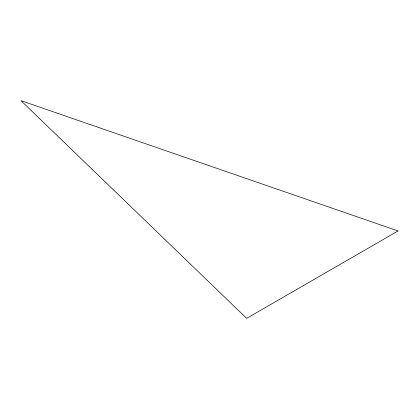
<?xml version="1.0" encoding="UTF-8"?>
<svg xmlns="http://www.w3.org/2000/svg" width="419" height="419" viewBox="0 0 419 419"><rect width="100%" height="100%" fill="white"/><g stroke="black" fill="none" stroke-linecap="round" stroke-linejoin="round"><path stroke-width="0.63" d="M398.05 230.953L246.66 318.356L20.95 100.644L398.05 230.953"/></g></svg>
